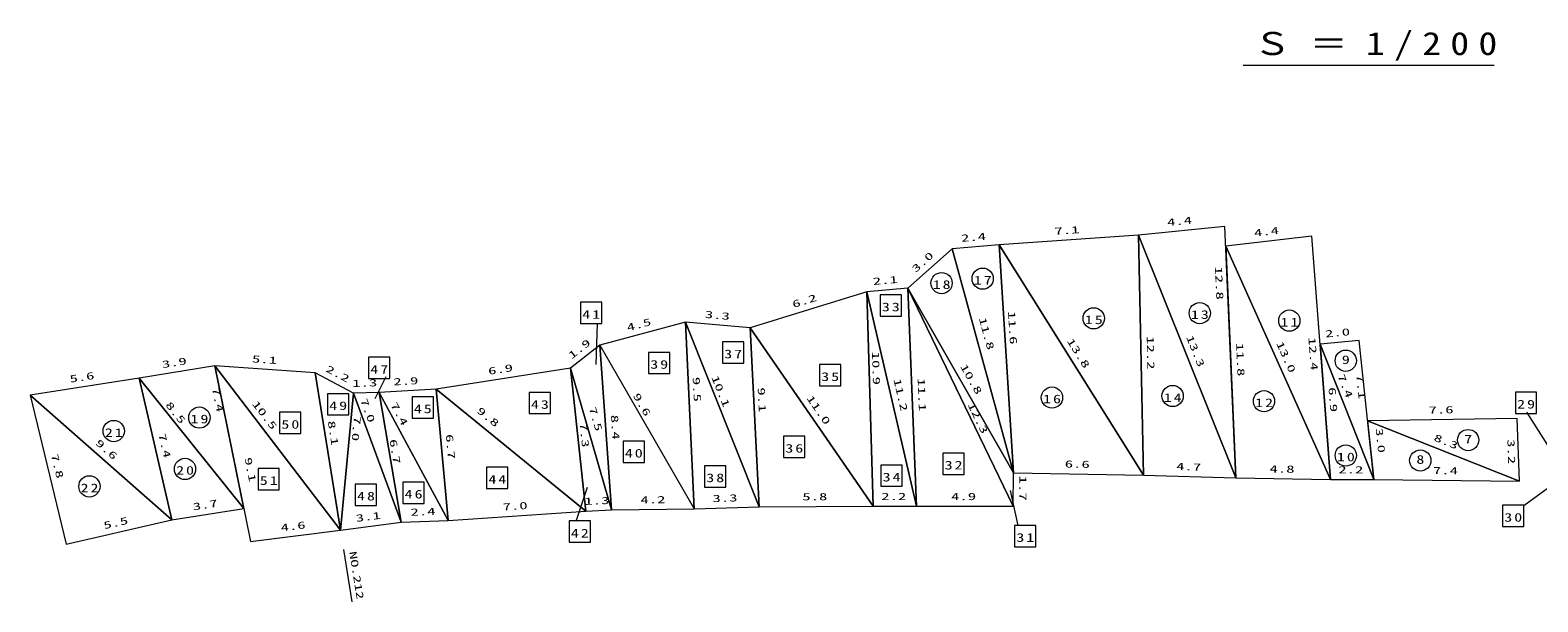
# Model space of a CAD drawing. Units: millimetres on the paper, with parts at other scales. Extents: x -364 to 372, y -252 to 274.
# Drawn here: x -360 to 22.8, y 128.9 to 274.3 of the extents above; entities that cross this region are included whole.
import ezdxf
from ezdxf.enums import TextEntityAlignment as Align

# ---------------------------------------------------------------- set-up
doc = ezdxf.new("R2010")
doc.units = ezdxf.units.MM
doc.layers.add('0-1_layer1_', color=7, linetype='Continuous', lineweight=18)
doc.styles.add('ＭＳ ゴシック', font='')
doc.styles.get('ＭＳ ゴシック').set_extended_font_data('MS Gothic')

msp = doc.modelspace()

# ---------------------------------------------------------------- linework, layer by layer
at = {"layer": '0-1_layer1_'}
for p, q in [((-52.044, 265.392), (11.707, 265.392)), ((-78.571, 222.169), (-113.983, 219.665)), ((-56.681, 224.361), (-78.571, 222.169)), ((-78.571, 222.169), (-53.881, 160.423)), ((-53.881, 160.423), (-78.571, 222.169)), ((-77.369, 161.181), (-78.571, 222.169)), ((-78.571, 222.169), (-77.369, 161.181)), ((-53.881, 160.423), (-56.681, 224.361)), ((-125.943, 218.684), (-137.122, 208.682)), ((-113.983, 219.665), (-125.943, 218.684)), ((-125.943, 218.684), (-110.363, 161.778)), ((-110.363, 161.778), (-125.943, 218.684)), ((-113.983, 219.665), (-77.369, 161.181)), ((-77.369, 161.181), (-113.983, 219.665)), ((-113.983, 219.665), (-110.363, 161.778)), ((-110.363, 161.778), (-113.983, 219.665)), ((-34.605, 221.868), (-56.462, 219.366)), ((-56.462, 219.366), (-29.884, 160.048)), ((-29.884, 160.048), (-56.462, 219.366)), ((-56.462, 219.366), (-53.881, 160.423)), ((-29.884, 160.048), (-34.605, 221.868)), ((-147.582, 207.777), (-177.18, 198.558)), ((-137.122, 208.682), (-147.582, 207.777)), ((-147.582, 207.777), (-134.926, 153.226)), ((-134.926, 153.226), (-147.582, 207.777)), ((-147.582, 207.777), (-145.926, 153.302)), ((-145.926, 153.302), (-147.582, 207.777)), ((-137.122, 208.682), (-110.363, 161.778)), ((-110.363, 161.778), (-137.122, 208.682)), ((-137.122, 208.682), (-110.426, 153.278)), ((-110.426, 153.278), (-137.122, 208.682)), ((-137.122, 208.682), (-134.926, 153.226)), ((-134.926, 153.226), (-137.122, 208.682)), ((-216.006, 199.711), (-216.338, 189.279)), ((-177.18, 198.558), (-193.614, 200.028)), ((-193.614, 200.028), (-174.925, 153.114)), ((-174.925, 153.114), (-193.614, 200.028)), ((-193.614, 200.028), (-191.416, 152.579)), ((-191.416, 152.579), (-193.614, 200.028)), ((-177.18, 198.558), (-145.926, 153.302)), ((-145.926, 153.302), (-177.18, 198.558)), ((-177.18, 198.558), (-174.925, 153.114)), ((-174.925, 153.114), (-177.18, 198.558)), ((-22.552, 195.359), (-32.511, 194.448)), ((-18.884, 160.049), (-22.552, 195.359)), ((-215.344, 194.19), (-222.814, 188.322)), ((-215.344, 194.19), (-212.414, 152.293)), ((-212.414, 152.293), (-215.344, 194.19)), ((-32.511, 194.448), (-18.884, 160.049)), ((-18.884, 160.049), (-32.511, 194.448)), ((-32.511, 194.448), (-29.884, 160.048)), ((-313.036, 188.911), (-332.286, 185.801)), ((-305.697, 152.646), (-313.036, 188.911)), ((-287.596, 187.163), (-313.036, 188.911)), ((-313.036, 188.911), (-281.189, 147.173)), ((-281.189, 147.173), (-313.036, 188.911)), ((-313.036, 188.911), (-304.011, 144.315)), ((-222.814, 188.322), (-256.898, 182.98)), ((-222.814, 188.322), (-212.414, 152.293)), ((-212.414, 152.293), (-222.814, 188.322)), ((-222.814, 188.322), (-218.909, 152.031)), ((-218.909, 152.031), (-222.814, 188.322)), ((-332.286, 185.801), (-359.956, 181.511)), ((-332.286, 185.801), (-305.697, 152.646)), ((-305.697, 152.646), (-332.286, 185.801)), ((-332.286, 185.801), (-323.969, 149.748)), ((-323.969, 149.748), (-332.286, 185.801)), ((-277.875, 182.015), (-287.596, 187.163)), ((-281.189, 147.173), (-287.596, 187.163)), ((-287.596, 187.163), (-281.189, 147.173)), ((-269.705, 186.144), (-272.458, 180.546)), ((-359.956, 181.511), (-323.969, 149.748)), ((-323.969, 149.748), (-359.956, 181.511)), ((-359.956, 181.511), (-350.774, 143.608)), ((-277.875, 182.015), (-281.189, 147.173)), ((-281.189, 147.173), (-277.875, 182.015)), ((-271.377, 182.193), (-277.875, 182.015)), ((-277.875, 182.015), (-265.817, 149.158)), ((-265.817, 149.158), (-277.875, 182.015)), ((-256.898, 182.98), (-271.377, 182.193)), ((-271.377, 182.193), (-253.826, 149.621)), ((-253.826, 149.621), (-271.377, 182.193)), ((-265.817, 149.158), (-271.377, 182.193)), ((-271.377, 182.193), (-265.817, 149.158)), ((-256.898, 182.98), (-218.909, 152.031)), ((-218.909, 152.031), (-256.898, 182.98)), ((-256.898, 182.98), (-253.826, 149.621)), ((-253.826, 149.621), (-256.898, 182.98)), ((19.876, 177.132), (25.85, 167.827)), ((17.561, 175.585), (-20.434, 174.969)), ((-20.434, 174.969), (18.113, 159.595)), ((18.113, 159.595), (-20.434, 174.969)), ((-20.434, 174.969), (-18.884, 160.049)), ((18.113, 159.595), (17.561, 175.585)), ((-110.426, 153.278), (-110.363, 161.778)), ((-110.363, 161.778), (-77.369, 161.181)), ((-77.369, 161.181), (-53.881, 160.423)), ((-218.561, 158.03), (-221.477, 149.396)), ((-111.147, 157.224), (-109.25, 148.31)), ((-53.881, 160.423), (-29.884, 160.048)), ((-29.884, 160.048), (-18.884, 160.049)), ((-18.884, 160.049), (18.113, 159.595)), ((25.506, 157.948), (19.187, 153.353)), ((-191.416, 152.579), (-174.925, 153.114)), ((-174.925, 153.114), (-145.926, 153.302)), ((-145.926, 153.302), (-134.926, 153.226)), ((-134.926, 153.226), (-110.426, 153.278)), ((-350.774, 143.608), (-323.969, 149.748)), ((-323.969, 149.748), (-305.697, 152.646)), ((-265.817, 149.158), (-253.826, 149.621)), ((-253.826, 149.621), (-218.909, 152.031)), ((-218.909, 152.031), (-212.414, 152.293)), ((-212.414, 152.293), (-191.416, 152.579)), ((-304.011, 144.315), (-281.189, 147.173)), ((-281.189, 147.173), (-265.817, 149.158)), ((-280.398, 142.233), (-278.268, 128.936))]:
    msp.add_line(p, q, dxfattribs=at)
for points in [[(-144.199, 206.963), (-144.199, 201.554), (-138.79, 201.554), (-138.79, 206.963)], [(-220.254, 205.088), (-220.254, 199.679), (-214.846, 199.679), (-214.846, 205.088)], [(-202.996, 192.359), (-202.996, 186.951), (-197.588, 186.951), (-197.588, 192.359)], [(-184.219, 195.015), (-184.219, 189.606), (-178.811, 189.606), (-178.811, 195.015)], [(-274.051, 191.14), (-274.051, 185.732), (-268.643, 185.732), (-268.643, 191.14)], [(-159.6, 189.25), (-159.6, 183.841), (-154.192, 183.841), (-154.192, 189.25)], [(-284.491, 181.856), (-284.491, 176.447), (-279.082, 176.447), (-279.082, 181.856)], [(-263.005, 181.068), (-263.005, 175.66), (-257.596, 175.66), (-257.596, 181.068)], [(-233.276, 182.184), (-233.276, 176.776), (-227.868, 176.776), (-227.868, 182.184)], [(17.057, 182.248), (17.057, 176.84), (22.465, 176.84), (22.465, 182.248)], [(-296.645, 177.12), (-296.645, 171.711), (-291.236, 171.711), (-291.236, 177.12)], [(-209.445, 169.79), (-209.445, 164.382), (-204.037, 164.382), (-204.037, 169.79)], [(-168.714, 171.029), (-168.714, 165.621), (-163.306, 165.621), (-163.306, 171.029)], [(-128.266, 166.756), (-128.266, 161.348), (-122.858, 161.348), (-122.858, 166.756)], [(-302.116, 162.837), (-302.116, 157.428), (-296.708, 157.428), (-296.708, 162.837)], [(-244.083, 163.205), (-244.083, 157.796), (-238.674, 157.796), (-238.674, 163.205)], [(-188.771, 163.532), (-188.771, 158.123), (-183.363, 158.123), (-183.363, 163.532)], [(-144.009, 163.721), (-144.009, 158.313), (-138.601, 158.313), (-138.601, 163.721)], [(-277.431, 158.883), (-277.431, 153.475), (-272.023, 153.475), (-272.023, 158.883)], [(-265.343, 159.383), (-265.343, 153.975), (-259.934, 153.975), (-259.934, 159.383)], [(13.797, 153.48), (13.797, 148.072), (19.206, 148.072), (19.206, 153.48)], [(-223.148, 149.498), (-223.148, 144.089), (-217.74, 144.089), (-217.74, 149.498)], [(-110.058, 148.359), (-110.058, 142.951), (-104.649, 142.951), (-104.649, 148.359)]]:
    msp.add_lwpolyline(points, close=True, dxfattribs=at)
msp.add_lwpolyline([(-193.614, 200.028), (-215.344, 194.19), (-191.416, 152.579)], dxfattribs=at)
for centre in [(-128.597, 209.948), (-118.165, 211.086), (-89.974, 201.005), (-63.044, 202.318), (-40.317, 200.428), (-25.985, 190.224), (-69.94, 181.258), (-100.572, 180.875), (-46.742, 179.946), (-317.006, 175.786), (-338.737, 172.353), (5.08, 170.05), (-25.985, 166.138), (-320.651, 162.731), (-7.068, 164.871), (-344.9, 158.289)]:
    msp.add_circle(centre, 2.704, dxfattribs=at)

# ---------------------------------------------------------------- texts
at = {"layer": '0-1_layer1_', "style": 'ＭＳ ゴシック'}
for s, rotation, width, p in [('4.4', 5.719, 1.7, (-71.208, 223.911)), ('2.4', 4.69, 1.7, (-123.533, 219.885)), ('7.1', 4.045, 1.7, (-99.839, 221.668)), ('4.4', 6.531, 1.7, (-49.125, 221.213)), ('3.0', 41.819, 1.7, (-134.807, 212.095)), ('2.1', 4.948, 1.7, (-145.925, 208.924)), ('12.8', 272.507, 1.7, (-59.746, 214.121)), ('6.2', 17.299, 1.7, (-166.02, 203.081)), ('3.3', 354.888, 1.7, (-188.794, 200.601)), ('4.5', 15.039, 1.7, (-208.119, 197.167)), ('11.8', 285.311, 1.7, (-119.682, 200.845)), ('11.8', 285.311, 1.7, (-119.682, 200.845)), ('11.6', 273.578, 1.7, (-112.285, 202.741)), ('11.6', 273.578, 1.7, (-112.285, 202.741)), ('1.9', 38.153, 1.7, (-222.135, 190.127)), ('13.8', 302.049, 1.7, (-97.349, 194.98)), ('13.8', 302.049, 1.7, (-97.349, 194.98)), ('12.2', 271.13, 1.7, (-77.064, 196.444)), ('12.2', 271.13, 1.7, (-77.064, 196.444)), ('13.3', 291.795, 1.7, (-67.061, 196.078)), ('13.3', 291.795, 1.7, (-67.061, 196.078)), ('12.4', 274.367, 1.7, (-36.037, 196.103)), ('2.0', 5.225, 1.7, (-31.108, 195.581)), ('5.1', 356.07, 1.7, (-303.739, 189.274)), ('10.9', 271.742, 1.7, (-146.805, 192.5)), ('10.9', 271.742, 1.7, (-146.805, 192.5)), ('11.8', 272.507, 1.7, (-54.38, 194.684)), ('13.0', 294.136, 1.7, (-44.203, 194.451)), ('13.0', 294.136, 1.7, (-44.203, 194.451)), ('3.9', 9.176, 1.7, (-326.276, 187.785)), ('2.2', 332.099, 1.7, (-285.36, 187.111)), ('6.9', 8.907, 1.7, (-243.469, 186.097)), ('10.8', 299.704, 1.7, (-124.424, 188.517)), ('10.8', 299.704, 1.7, (-124.424, 188.517)), ('5.6', 8.812, 1.7, (-349.733, 184.108)), ('1.3', 1.568, 1.7, (-278.152, 183.008)), ('2.9', 3.109, 1.7, (-267.687, 183.395)), ('9.5', 272.653, 1.7, (-192.326, 186.052)), ('9.5', 272.653, 1.7, (-192.326, 186.052)), ('10.1', 291.721, 1.7, (-187.584, 185.862)), ('10.1', 291.721, 1.7, (-187.584, 185.862)), ('11.2', 283.062, 1.7, (-141.354, 185.354)), ('11.2', 283.062, 1.7, (-141.354, 185.354)), ('11.1', 272.267, 1.7, (-135.212, 185.74)), ('11.1', 272.267, 1.7, (-135.212, 185.74)), ('7.4', 291.611, 1.7, (-28.64, 186.241)), ('7.4', 291.611, 1.7, (-28.64, 186.241)), ('7.1', 275.932, 1.7, (-23.899, 186.621)), ('7.4', 281.44, 1.7, (-314.357, 183.141)), ('10.5', 307.344, 1.7, (-304.158, 178.897)), ('10.5', 307.344, 1.7, (-304.158, 178.897)), ('7.0', 290.151, 1.7, (-276.713, 180.087)), ('7.0', 290.151, 1.7, (-276.713, 180.087)), ('9.6', 299.9, 1.7, (-207.5, 181.121)), ('9.6', 299.9, 1.7, (-207.5, 181.121)), ('9.1', 272.841, 1.7, (-175.825, 183.397)), ('9.1', 272.841, 1.7, (-175.825, 183.397)), ('11.0', 304.629, 1.7, (-163.429, 180.407)), ('11.0', 304.629, 1.7, (-163.429, 180.407)), ('6.9', 274.367, 1.7, (-30.916, 183.397)), ('8.5', 308.728, 1.7, (-326.153, 178.598)), ('8.5', 308.728, 1.7, (-326.153, 178.598)), ('7.4', 298.317, 1.7, (-269.032, 178.81)), ('7.4', 298.317, 1.7, (-269.032, 178.81)), ('9.8', 320.831, 1.7, (-247.113, 176.826)), ('9.8', 320.831, 1.7, (-247.113, 176.826)), ('7.5', 286.101, 1.7, (-218.664, 178.089)), ('7.5', 286.101, 1.7, (-218.664, 178.089)), ('8.4', 274, 1.7, (-213.098, 176.404)), ('8.4', 274, 1.7, (-213.098, 176.404)), ('12.3', 295.727, 1.7, (-122.527, 178.845)), ('12.3', 295.727, 1.7, (-122.527, 178.845)), ('7.6', 0.93, 1.7, (-4.952, 176.22)), ('8.1', 279.102, 1.7, (-284.973, 174.75)), ('8.1', 279.102, 1.7, (-284.973, 174.75)), ('7.0', 264.565, 1.7, (-278.304, 176.263)), ('7.0', 264.565, 1.7, (-278.304, 176.263)), ('7.3', 276.142, 1.7, (-221.049, 174.359)), ('7.3', 276.142, 1.7, (-221.049, 174.359)), ('3.0', 275.932, 1.7, (-18.967, 172.966)), ('9.6', 318.567, 1.7, (-343.925, 168.695)), ('9.6', 318.567, 1.7, (-343.925, 168.695)), ('7.4', 282.991, 1.7, (-327.94, 171.41)), ('7.4', 282.991, 1.7, (-327.94, 171.41)), ('6.7', 279.554, 1.7, (-269.289, 170.056)), ('6.7', 279.554, 1.7, (-269.289, 170.056)), ('6.7', 275.262, 1.7, (-254.997, 171.445)), ('6.7', 275.262, 1.7, (-254.997, 171.445)), ('8.3', 338.256, 1.7, (-4.041, 169.507)), ('8.3', 338.256, 1.7, (-4.041, 169.507)), ('3.2', 271.978, 1.7, (14.48, 170.253)), ('7.8', 283.616, 1.7, (-355.217, 166.197)), ('9.1', 281.44, 1.7, (-306.117, 165.377)), ('6.6', 358.963, 1.7, (-97.347, 162.543)), ('4.7', 358.151, 1.7, (-69.091, 161.914)), ('4.8', 359.107, 1.7, (-45.366, 161.29)), ('2.2', 0.003, 1.7, (-27.884, 161.048)), ('7.4', 359.297, 1.7, (-3.873, 160.865)), ('1.7', 269.578, 1.7, (-109.369, 161.021)), ('3.7', 9.012, 1.7, (-318.446, 151.636)), ('7.0', 3.949, 1.7, (-239.928, 151.583)), ('1.3', 2.305, 1.7, (-219.199, 153.02)), ('4.2', 0.782, 1.7, (-205.029, 153.394)), ('3.3', 1.858, 1.7, (-186.701, 153.733)), ('5.8', 0.371, 1.7, (-163.932, 154.185)), ('2.2', 359.603, 1.7, (-143.919, 154.288)), ('4.9', 0.123, 1.7, (-126.178, 154.244)), ('5.5', 12.902, 1.7, (-341.006, 146.871)), ('4.6', 7.138, 1.7, (-296.197, 146.301)), ('3.1', 7.358, 1.7, (-277.102, 148.709)), ('2.4', 2.211, 1.7, (-263.357, 150.254)), ('NO.212', 279.102, 1.65, (-279.51, 141.545))]:
    msp.add_text(s, height=1.833, rotation=rotation, dxfattribs=dict(at, width=width)).set_placement(p, align=Align.BOTTOM_LEFT)
at = {"layer": '0-1_layer1_', "style": 'ＭＳ ゴシック', "width": 1.35}
for s, p in [('9', (-26.985, 188.724)), ('7', (4.08, 168.55)), ('8', (-8.068, 163.371))]:
    msp.add_text(s, height=2.199, dxfattribs=at).set_placement(p, align=Align.BOTTOM_LEFT)
at = {"layer": '0-1_layer1_', "attachment_point": 7, "style": 'ＭＳ ゴシック'}
for s, insert, char_height in [('\\T1.49;\\W1.2;Ｓ＝1/200', (-49.456, 266.494), 5.865), ('\\T1.25;\\W1.35;18', (-130.847, 208.448), 2.199), ('\\T1.25;\\W1.35;17', (-120.415, 209.586), 2.199), ('\\T1.25;\\W1.35;41', (-219.8, 200.883), 2.199), ('\\T1.25;\\W1.35;33', (-143.744, 202.759), 2.199), ('\\T1.25;\\W1.35;13', (-65.294, 200.818), 2.199), ('\\T1.25;\\W1.35;15', (-92.224, 199.505), 2.199), ('\\T1.25;\\W1.35;11', (-42.567, 198.928), 2.199), ('\\T1.25;\\W1.35;37', (-183.765, 190.81), 2.199), ('\\T1.25;\\W1.35;47', (-273.597, 186.936), 2.199), ('\\T1.25;\\W1.35;39', (-202.542, 188.155), 2.199), ('\\T1.25;\\W1.35;35', (-159.146, 185.046), 2.199), ('\\T1.25;\\W1.35;43', (-232.822, 177.98), 2.199), ('\\T1.25;\\W1.35;16', (-102.822, 179.375), 2.199), ('\\T1.25;\\W1.35;14', (-72.19, 179.758), 2.199), ('\\T1.25;\\W1.35;12', (-48.992, 178.446), 2.199), ('\\T1.25;\\W1.35;29', (17.511, 178.044), 2.199), ('\\T1.25;\\W1.35;19', (-319.256, 174.286), 2.199), ('\\T1.25;\\W1.35;49', (-284.037, 177.652), 2.199), ('\\T1.25;\\W1.35;45', (-262.55, 176.864), 2.199), ('\\T1.25;\\W1.35;21', (-340.987, 170.853), 2.199), ('\\T1.25;\\W1.35;50', (-296.19, 172.915), 2.199), ('\\T1.25;\\W1.35;36', (-168.26, 166.825), 2.199), ('\\T1.25;\\W1.35;40', (-208.991, 165.586), 2.199), ('\\T1.25;\\W1.35;32', (-127.812, 162.552), 2.199), ('\\T1.25;\\W1.35;10', (-28.235, 164.638), 2.199), ('\\T1.25;\\W1.35;20', (-322.901, 161.231), 2.199), ('\\T1.25;\\W1.35;51', (-301.662, 158.633), 2.199), ('\\T1.25;\\W1.35;44', (-243.629, 159), 2.199), ('\\T1.25;\\W1.35;38', (-188.317, 159.328), 2.199), ('\\T1.25;\\W1.35;34', (-143.555, 159.517), 2.199), ('\\T1.25;\\W1.35;22', (-347.15, 156.789), 2.199), ('\\T1.25;\\W1.35;46', (-264.888, 155.179), 2.199), ('\\T1.25;\\W1.35;48', (-276.977, 154.679), 2.199), ('\\T1.25;\\W1.35;30', (14.251, 149.276), 2.199), ('\\T1.25;\\W1.35;42', (-222.694, 145.293), 2.199), ('\\T1.25;\\W1.35;31', (-109.604, 144.155), 2.199)]:
    msp.add_mtext(s, dxfattribs=dict(at, insert=insert, char_height=char_height))

doc.saveas('drawing.dxf')
